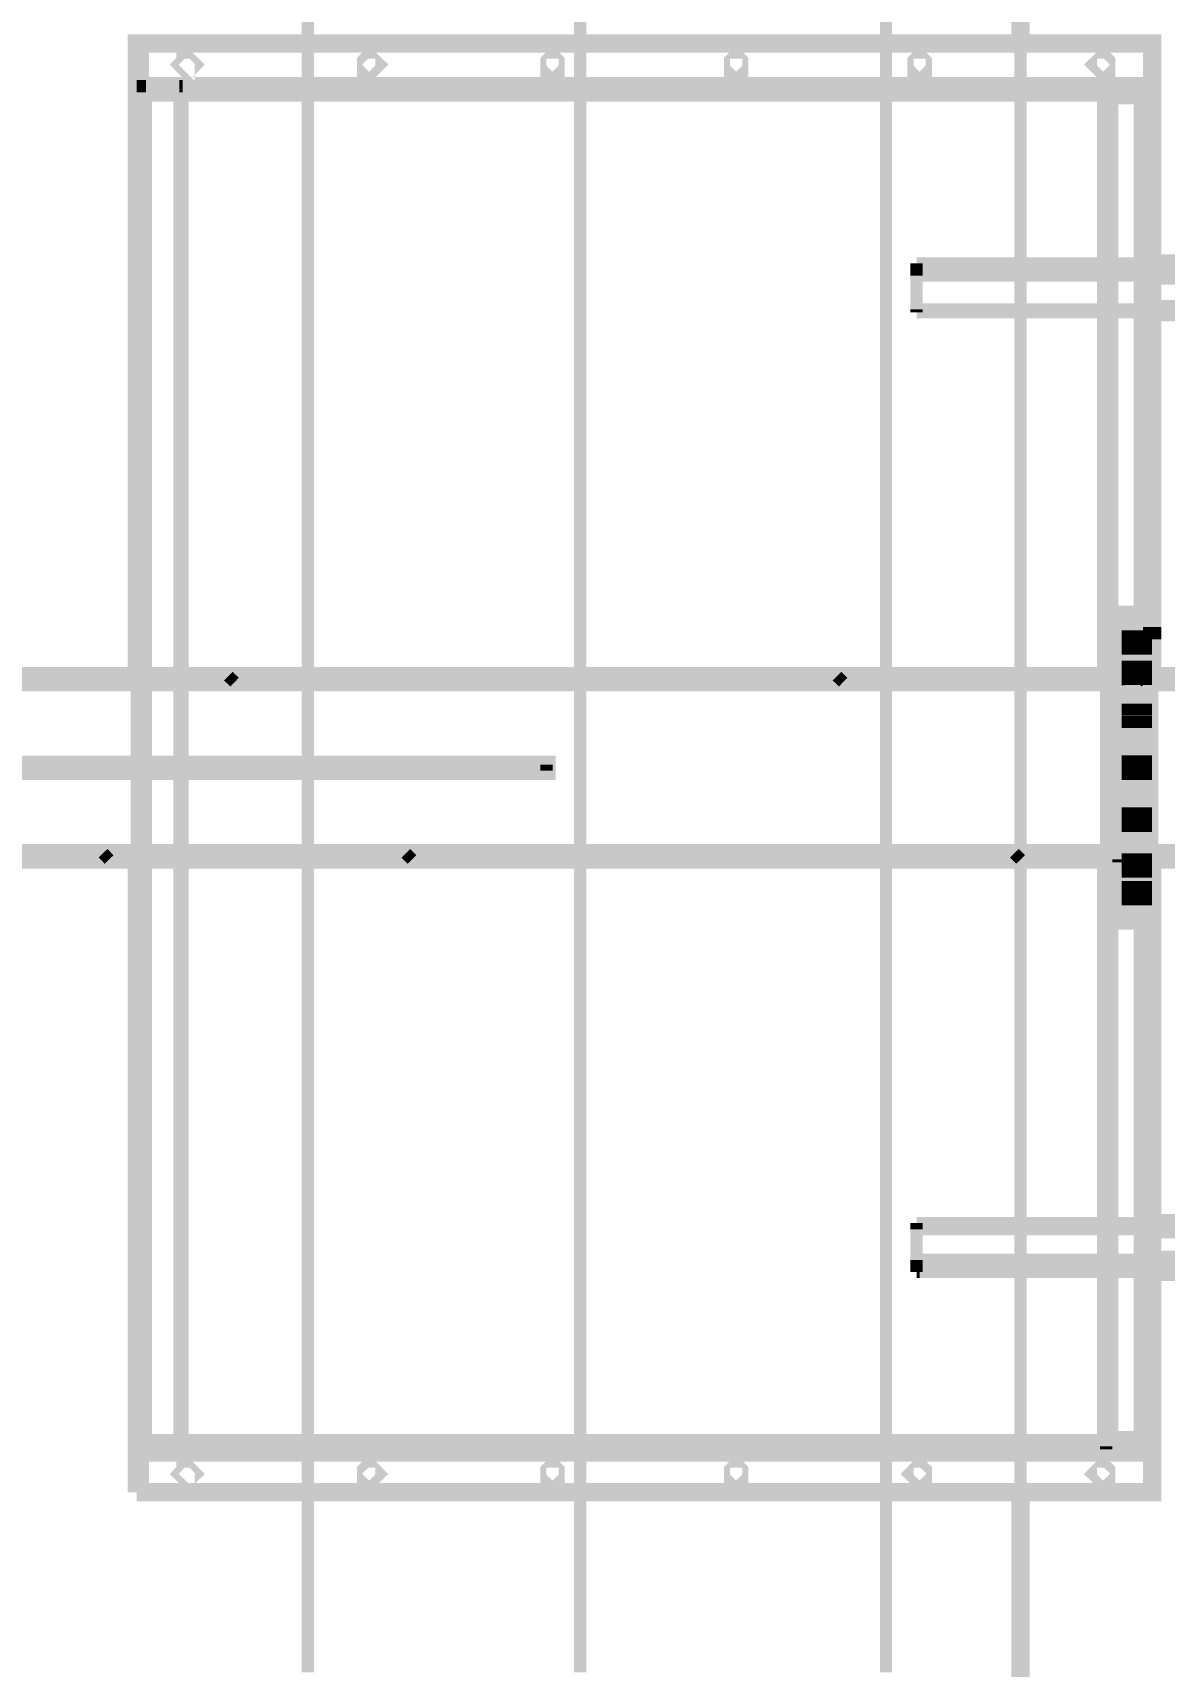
# Model space of a CAD drawing. Extents: x 0.1 to 11.6, y 0.3 to 16.2.
# Drawn here: x 9.01 to 9.627, y 11.603 to 12.494 of the extents above; entities that cross this region are included whole.
import ezdxf

# ---------------------------------------------------------------- set-up
doc = ezdxf.new("R2010")
doc.units = 0
doc.header["$MEASUREMENT"] = 0
doc.dimstyles.get("Standard").update_dxf_attribs({"dimtxt": 0.18, "dimasz": 0.18, "dimexe": 0.18, "dimexo": 0.0625, "dimgap": 0.09, "dimtad": 0, "dimtih": 1, "dimtoh": 1, "dimdec": 4, "dimzin": 0, "dimdsep": 46, "dimtxsty": 'Standard', "dimcen": 0.09, "dimadec": 0, "dimazin": 0, "dimtfac": 1, "dimtdec": 4, "dimtofl": 0, "dimtmove": 0, "dimatfit": 3, "dimfxl": 1, "dimtolj": 1, "dimtzin": 0, "dimarcsym": 0})

# ---------------------------------------------------------------- blocks, each defined once
blk = doc.blocks.new('*D1')
at = {"color": 0, "linetype": 'Continuous', "lineweight": -2, "transparency": 16777216}
for p, q in [((9.53749, 13.8317), (10.82146, 13.8317)), ((10.64146, 13.6517), (10.64146, 12.265)), ((10.64146, 10.5183), (10.64146, 11.905)), ((9.49083, 10.3383), (10.82146, 10.3383))]:
    blk.add_line(p, q, dxfattribs=at)
at = {"color": 0, "linetype": 'Continuous', "transparency": 16777216}
for points in [[(10.61146, 13.6517), (10.67146, 13.6517), (10.64146, 13.8317)], [(10.61146, 10.5183), (10.67146, 10.5183), (10.64146, 10.3383)]]:
    blk.add_solid(points, dxfattribs=at)
at = {"layer": 'Defpoints', "color": 0, "linetype": 'Continuous', "transparency": 16777216}
for p in [(9.47499, 13.8317), (9.42833, 10.3383), (10.64146, 10.3383)]:
    blk.add_point(p, dxfattribs=at)
at = {"color": 0, "linetype": 'Continuous', "transparency": 16777216, "insert": (10.64146, 12.085), "char_height": 0.18, "attachment_point": 5}
blk.add_mtext('\\A1;varB', dxfattribs=at)

msp = doc.modelspace()

# ---------------------------------------------------------------- linework, layer by layer
at = {"color": 0}
for points, const_width in [([(9.54833, 12.4883), (9.54833, 12.5033), (9.54833, 12.5467), (9.54833, 12.5917), (9.54833, 12.635), (9.54833, 12.6783), (9.54833, 12.7217), (9.54833, 12.765), (9.54833, 12.8066), (9.54833, 12.8483), (9.54833, 12.89), (9.54833, 12.93), (9.54833, 12.97), (9.54833, 13.01), (9.54833, 13.0483), (9.54833, 13.0866), (9.54833, 13.1067)], 0.01), ([(9.16, 11.6), (9.16, 11.6483), (9.16, 11.6967), (9.16, 11.7467), (9.16, 11.795), (9.16, 11.845), (9.16, 11.8933), (9.16, 11.9434), (9.16, 11.9933), (9.16, 12.0433), (9.16, 12.0933), (9.16, 12.1433), (9.16, 12.1934), (9.16, 12.2416), (9.16, 12.2917), (9.16, 12.3417), (9.16, 12.39), (9.16, 12.44), (9.16, 12.4883), (9.16, 12.5367)], 0.006667), ([(9.30832, 11.6), (9.30832, 11.6483), (9.30832, 11.6967), (9.30832, 11.7467), (9.30832, 11.795), (9.30832, 11.845), (9.30832, 11.8933), (9.30832, 11.9434), (9.30832, 11.9933), (9.30832, 12.0433), (9.30832, 12.0933), (9.30832, 12.1433), (9.30832, 12.1934), (9.30832, 12.2416), (9.30832, 12.2917), (9.30832, 12.3417), (9.30832, 12.39), (9.30832, 12.44), (9.30832, 12.4883), (9.30832, 12.5367)], 0.006667), ([(9.47499, 11.6), (9.47499, 11.6483), (9.47499, 11.6967), (9.47499, 11.7467), (9.47499, 11.795), (9.47499, 11.845), (9.47499, 11.8933), (9.47499, 11.9434), (9.47499, 11.9933), (9.47499, 12.0433), (9.47499, 12.0933), (9.47499, 12.1433), (9.47499, 12.1934), (9.47499, 12.2416), (9.47499, 12.2917), (9.47499, 12.3417), (9.47499, 12.39), (9.47499, 12.44), (9.47499, 12.4883), (9.47499, 12.5367)], 0.006667), ([(9.595, 12.4616), (9.62001, 12.4616), (9.06668, 12.4616), (9.06668, 12.4883), (9.06836, 12.4883), (9.06836, 12.4867), (9.06836, 12.4667), (9.06836, 12.465), (9.06999, 12.465), (9.07167, 12.465), (9.09, 12.465), (9.09169, 12.465), (9.09169, 12.4633), (9.09169, 12.4616), (9.06668, 12.4616)], 0.01), ([(9.06668, 11.6983), (9.06668, 11.7), (9.06668, 11.7017), (9.06668, 11.7033), (9.06668, 11.705), (9.06668, 11.7067), (9.06668, 11.7083), (9.06668, 11.7116), (9.06668, 11.7133), (9.06668, 11.7167), (9.06668, 11.72), (9.06668, 11.7233), (9.06668, 11.7283), (9.06668, 11.7317), (9.06668, 11.7367), (9.06668, 11.74), (9.06668, 11.745), (9.06668, 11.75), (9.06668, 11.7567), (9.06668, 11.7617), (9.06668, 11.7667), (9.06668, 11.7733), (9.06668, 11.78), (9.06668, 11.785), (9.06668, 11.7917), (9.06668, 11.8), (9.06668, 11.8066), (9.06668, 11.8133), (9.06668, 11.8217), (9.06668, 11.8283), (9.06668, 11.8366), (9.06668, 11.845), (9.06668, 11.8517), (9.06668, 11.86), (9.06668, 11.8683), (9.06668, 11.8783), (9.06668, 11.8867), (9.06668, 11.895), (9.06668, 11.905), (9.06668, 11.9134), (9.06668, 11.9233), (9.06668, 11.9316), (9.06668, 11.9417), (9.06668, 11.9517), (9.06668, 11.9616), (9.06668, 11.9717), (9.06668, 11.98), (9.06668, 11.99), (9.06668, 12), (9.06668, 12.0117), (9.06668, 12.0217), (9.06668, 12.0317), (9.06668, 12.0417), (9.06668, 12.0517), (9.06668, 12.0617), (9.06668, 12.0717), (9.06668, 12.0833), (9.06668, 12.0933), (9.06668, 12.1033), (9.06668, 12.1133), (9.06668, 12.1233), (9.06668, 12.135), (9.06668, 12.145), (9.06668, 12.155), (9.06668, 12.165), (9.06668, 12.175), (9.06668, 12.185), (9.06668, 12.195), (9.06668, 12.205), (9.06668, 12.215), (9.06668, 12.225), (9.06668, 12.235), (9.06668, 12.245), (9.06668, 12.2533), (9.06668, 12.2633), (9.06668, 12.2717), (9.06668, 12.2817), (9.06668, 12.29), (9.06668, 12.3), (9.06668, 12.3083), (9.06668, 12.3167), (9.06668, 12.325), (9.06668, 12.3333), (9.06668, 12.3417), (9.06668, 12.35), (9.06668, 12.3567), (9.06668, 12.365), (9.06668, 12.3717), (9.06668, 12.38), (9.06668, 12.3867), (9.06668, 12.3933), (9.06668, 12.4), (9.06668, 12.4067), (9.06668, 12.4134), (9.06668, 12.4183), (9.06668, 12.425), (9.06668, 12.43), (9.06668, 12.435), (9.06668, 12.44), (9.06668, 12.445), (9.06668, 12.45), (9.06668, 12.4533), (9.06668, 12.4583), (9.06668, 12.4616), (9.06668, 12.465), (9.06668, 12.4683), (9.06668, 12.4717), (9.06668, 12.475), (9.06668, 12.4767), (9.06668, 12.48), (9.06668, 12.4817), (9.06668, 12.4833), (9.06668, 12.485), (9.06668, 12.4867), (9.06668, 12.4883)], 0.006667), ([(9.06668, 12.4867), (9.62001, 12.4867)], 0.006667), ([(9.54833, 11.6983), (9.54833, 11.7283), (9.54833, 11.7733), (9.54833, 11.8184), (9.54833, 11.8633), (9.54833, 11.91), (9.54833, 11.955), (9.54833, 12.0017), (9.54833, 12.0467), (9.54833, 12.0933), (9.54833, 12.1383), (9.54833, 12.185), (9.54833, 12.23), (9.54833, 12.2767), (9.54833, 12.3217), (9.54833, 12.3666), (9.54833, 12.4134), (9.54833, 12.4583), (9.54833, 12.4883)], 0.006667), ([(9.62001, 12.435), (9.62001, 12.4616), (9.06668, 12.4616), (9.06668, 12.46), (9.06668, 12.4583), (9.06668, 12.4567), (9.06668, 12.455), (9.06668, 12.4533), (9.06668, 12.4517), (9.06668, 12.4483), (9.06668, 12.4467), (9.06668, 12.4434), (9.06668, 12.44), (9.06668, 12.4367), (9.06668, 12.4333), (9.06668, 12.43), (9.06668, 12.425), (9.06668, 12.4217), (9.06668, 12.4167), (9.06668, 12.4117), (9.06668, 12.4067), (9.06668, 12.4017), (9.06668, 12.3967), (9.06668, 12.3917), (9.06668, 12.385), (9.06668, 12.38), (9.06668, 12.3733), (9.06668, 12.3666), (9.06668, 12.36), (9.06668, 12.3533), (9.06668, 12.3467), (9.06668, 12.34), (9.06668, 12.3317), (9.06668, 12.325), (9.06668, 12.3167), (9.06668, 12.31), (9.06668, 12.3017), (9.06668, 12.2933), (9.06668, 12.285), (9.06668, 12.2767), (9.06668, 12.2683), (9.06668, 12.26), (9.06668, 12.2517), (9.06668, 12.2433), (9.06668, 12.2333), (9.06668, 12.225), (9.06668, 12.2167), (9.06668, 12.2067), (9.06668, 12.1983), (9.06668, 12.1883), (9.06668, 12.1783), (9.06668, 12.17), (9.06668, 12.16), (9.06668, 12.15), (9.06668, 12.1433)], 0.01), ([(9.06668, 12.4667), (9.62001, 12.4667)], 0.006667), ([(9.06668, 12.465), (9.07167, 12.465)], 0.006667), ([(9.06668, 11.7217), (9.07167, 11.7217), (9.07167, 11.7233), (9.07167, 11.725), (9.07167, 11.7267), (9.07167, 11.7283), (9.07167, 11.73), (9.07167, 11.7317), (9.07167, 11.735), (9.07167, 11.7367), (9.07167, 11.74), (9.07167, 11.7433), (9.07167, 11.7467), (9.07167, 11.75), (9.07167, 11.7533), (9.07167, 11.7584), (9.07167, 11.7617), (9.07167, 11.7667), (9.07167, 11.7717), (9.07167, 11.7767), (9.07167, 11.7817), (9.07167, 11.7867), (9.07167, 11.7933), (9.07167, 11.7983), (9.07167, 11.805), (9.07167, 11.81), (9.07167, 11.8167), (9.07167, 11.8233), (9.07167, 11.83), (9.07167, 11.8366), (9.07167, 11.845), (9.07167, 11.8517), (9.07167, 11.86), (9.07167, 11.8666), (9.07167, 11.875), (9.07167, 11.8834), (9.07167, 11.89), (9.07167, 11.8983), (9.07167, 11.9067), (9.07167, 11.9167), (9.07167, 11.925), (9.07167, 11.9333), (9.07167, 11.9417), (9.07167, 11.9517), (9.07167, 11.96), (9.07167, 11.9683), (9.07167, 11.9783), (9.07167, 11.9883), (9.07167, 11.9967), (9.07167, 12.0067), (9.07167, 12.015), (9.07167, 12.025), (9.07167, 12.035), (9.07167, 12.045), (9.07167, 12.055), (9.07167, 12.0633), (9.07167, 12.0733), (9.07167, 12.0833), (9.07167, 12.0933), (9.07167, 12.1033), (9.07167, 12.1117), (9.07167, 12.1217), (9.07167, 12.1317), (9.07167, 12.1417), (9.07167, 12.1517), (9.07167, 12.16), (9.07167, 12.17), (9.07167, 12.18), (9.07167, 12.1883), (9.07167, 12.1983), (9.07167, 12.2083), (9.07167, 12.2167), (9.07167, 12.2267), (9.07167, 12.235), (9.07167, 12.2433), (9.07167, 12.2533), (9.07167, 12.2617), (9.07167, 12.27), (9.07167, 12.2783), (9.07167, 12.2867), (9.07167, 12.295), (9.07167, 12.3033), (9.07167, 12.3117), (9.07167, 12.3184), (9.07167, 12.3267), (9.07167, 12.3333), (9.07167, 12.3417), (9.07167, 12.3483), (9.07167, 12.355), (9.07167, 12.3617), (9.07167, 12.3683), (9.07167, 12.375), (9.07167, 12.3817), (9.07167, 12.3883), (9.07167, 12.3933), (9.07167, 12.3983), (9.07167, 12.405), (9.07167, 12.41), (9.07167, 12.415), (9.07167, 12.42), (9.07167, 12.4233), (9.07167, 12.4283), (9.07167, 12.4316), (9.07167, 12.4367), (9.07167, 12.44), (9.07167, 12.4434), (9.07167, 12.4467), (9.07167, 12.4483), (9.07167, 12.4517), (9.07167, 12.4533), (9.07167, 12.4567), (9.07167, 12.4583), (9.07167, 12.46), (9.07167, 12.4616), (9.07167, 12.4633), (9.07167, 12.465)], 0.006667), ([(9.06836, 11.7183), (9.06836, 11.72), (9.06836, 11.7217), (9.06836, 11.7233), (9.06836, 11.725), (9.06836, 11.7267), (9.06836, 11.7283), (9.06836, 11.7317), (9.06836, 11.735), (9.06836, 11.7367), (9.06836, 11.74), (9.06836, 11.7433), (9.06836, 11.7467), (9.06836, 11.7517), (9.06836, 11.755), (9.06836, 11.76), (9.06836, 11.7633), (9.06836, 11.7683), (9.06836, 11.7733), (9.06836, 11.78), (9.06836, 11.785), (9.06836, 11.79), (9.06836, 11.7967), (9.06836, 11.8017), (9.06836, 11.8083), (9.06836, 11.815), (9.06836, 11.8217), (9.06836, 11.8283), (9.06836, 11.835), (9.06836, 11.8433), (9.06836, 11.85), (9.06836, 11.8583), (9.06836, 11.865), (9.06836, 11.8733), (9.06836, 11.8817), (9.06836, 11.89), (9.06836, 11.8967), (9.06836, 11.9067), (9.06836, 11.915), (9.06836, 11.9233), (9.06836, 11.9316), (9.06836, 11.94), (9.06836, 11.95), (9.06836, 11.9583), (9.06836, 11.9683), (9.06836, 11.9767), (9.06836, 11.9867), (9.06836, 11.9967), (9.06836, 12.005), (9.06836, 12.015), (9.06836, 12.025), (9.06836, 12.035), (9.06836, 12.0433), (9.06836, 12.0533), (9.06836, 12.0633), (9.06836, 12.0733), (9.06836, 12.0833), (9.06836, 12.0933), (9.06836, 12.1033), (9.06836, 12.1133), (9.06836, 12.1217), (9.06836, 12.1317), (9.06836, 12.1417), (9.06836, 12.1517), (9.06836, 12.1617), (9.06836, 12.17), (9.06836, 12.18), (9.06836, 12.19), (9.06836, 12.2), (9.06836, 12.2083), (9.06836, 12.2183), (9.06836, 12.2267), (9.06836, 12.2367), (9.06836, 12.245), (9.06836, 12.2533), (9.06836, 12.2633), (9.06836, 12.2717), (9.06836, 12.28), (9.06836, 12.2884), (9.06836, 12.2967), (9.06836, 12.305), (9.06836, 12.3133), (9.06836, 12.32), (9.06836, 12.3283), (9.06836, 12.3366), (9.06836, 12.3433), (9.06836, 12.35), (9.06836, 12.3583), (9.06836, 12.365), (9.06836, 12.3717), (9.06836, 12.3783), (9.06836, 12.3834), (9.06836, 12.39), (9.06836, 12.395), (9.06836, 12.4017), (9.06836, 12.4067), (9.06836, 12.4117), (9.06836, 12.4167), (9.06836, 12.4217), (9.06836, 12.4267), (9.06836, 12.43), (9.06836, 12.435), (9.06836, 12.4383), (9.06836, 12.4417), (9.06836, 12.445), (9.06836, 12.4483), (9.06836, 12.4517), (9.06836, 12.455), (9.06836, 12.4567), (9.06836, 12.4583), (9.06836, 12.4616), (9.06836, 12.4633), (9.06836, 12.465), (9.06836, 12.4667)], 0.006667), ([(9.09, 12.465), (9.09169, 12.465)], 0.006667), ([(9.09, 11.7217), (9.09, 11.7233), (9.09, 11.725), (9.09, 11.7267), (9.09, 11.7283), (9.09, 11.73), (9.09, 11.7317), (9.09, 11.735), (9.09, 11.7367), (9.09, 11.74), (9.09, 11.7433), (9.09, 11.7467), (9.09, 11.75), (9.09, 11.7533), (9.09, 11.7584), (9.09, 11.7617), (9.09, 11.7667), (9.09, 11.7717), (9.09, 11.7767), (9.09, 11.7817), (9.09, 11.7867), (9.09, 11.7933), (9.09, 11.7983), (9.09, 11.805), (9.09, 11.81), (9.09, 11.8167), (9.09, 11.8233), (9.09, 11.83), (9.09, 11.8366), (9.09, 11.845), (9.09, 11.8517), (9.09, 11.86), (9.09, 11.8666), (9.09, 11.875), (9.09, 11.8834), (9.09, 11.89), (9.09, 11.8983), (9.09, 11.9067), (9.09, 11.9167), (9.09, 11.925), (9.09, 11.9333), (9.09, 11.9417), (9.09, 11.9517), (9.09, 11.96), (9.09, 11.9683), (9.09, 11.9783), (9.09, 11.9883), (9.09, 11.9967), (9.09, 12.0067), (9.09, 12.015), (9.09, 12.025), (9.09, 12.035), (9.09, 12.045), (9.09, 12.055), (9.09, 12.0633), (9.09, 12.0733), (9.09, 12.0833), (9.09, 12.0933), (9.09, 12.1033), (9.09, 12.1117), (9.09, 12.1217), (9.09, 12.1317), (9.09, 12.1417), (9.09, 12.1517), (9.09, 12.16), (9.09, 12.17), (9.09, 12.18), (9.09, 12.1883), (9.09, 12.1983), (9.09, 12.2083), (9.09, 12.2167), (9.09, 12.2267), (9.09, 12.235), (9.09, 12.2433), (9.09, 12.2533), (9.09, 12.2617), (9.09, 12.27), (9.09, 12.2783), (9.09, 12.2867), (9.09, 12.295), (9.09, 12.3033), (9.09, 12.3117), (9.09, 12.3184), (9.09, 12.3267), (9.09, 12.3333), (9.09, 12.3417), (9.09, 12.3483), (9.09, 12.355), (9.09, 12.3617), (9.09, 12.3683), (9.09, 12.375), (9.09, 12.3817), (9.09, 12.3883), (9.09, 12.3933), (9.09, 12.3983), (9.09, 12.405), (9.09, 12.41), (9.09, 12.415), (9.09, 12.42), (9.09, 12.4233), (9.09, 12.4283), (9.09, 12.4316), (9.09, 12.4367), (9.09, 12.44), (9.09, 12.4434), (9.09, 12.4467), (9.09, 12.4483), (9.09, 12.4517), (9.09, 12.4533), (9.09, 12.4567), (9.09, 12.4583), (9.09, 12.46), (9.09, 12.4616), (9.09, 12.4633), (9.09, 12.465)], 0.006667), ([(9.09169, 12.465), (9.62001, 12.465)], 0.006667), ([(9.62001, 12.4633), (9.09169, 12.4633), (9.09169, 12.465)], 0.006667), ([(9.09169, 11.7233), (9.09169, 11.725), (9.09169, 11.7267), (9.09169, 11.7283), (9.09169, 11.73), (9.09169, 11.7317), (9.09169, 11.7333), (9.09169, 11.7367), (9.09169, 11.7383), (9.09169, 11.7416), (9.09169, 11.745), (9.09169, 11.7483), (9.09169, 11.7517), (9.09169, 11.755), (9.09169, 11.76), (9.09169, 11.7633), (9.09169, 11.7683), (9.09169, 11.7733), (9.09169, 11.7783), (9.09169, 11.7833), (9.09169, 11.7884), (9.09169, 11.7933), (9.09169, 11.8), (9.09169, 11.8066), (9.09169, 11.8117), (9.09169, 11.8184), (9.09169, 11.825), (9.09169, 11.8317), (9.09169, 11.8383), (9.09169, 11.845), (9.09169, 11.8533), (9.09169, 11.86), (9.09169, 11.8683), (9.09169, 11.8767), (9.09169, 11.8834), (9.09169, 11.8917), (9.09169, 11.9), (9.09169, 11.9083), (9.09169, 11.9167), (9.09169, 11.925), (9.09169, 11.9333), (9.09169, 11.9434), (9.09169, 11.9517), (9.09169, 11.96), (9.09169, 11.97), (9.09169, 11.9783), (9.09169, 11.9883), (9.09169, 11.9967), (9.09169, 12.0067), (9.09169, 12.0167), (9.09169, 12.025), (9.09169, 12.035), (9.09169, 12.045), (9.09169, 12.055), (9.09169, 12.0633), (9.09169, 12.0733), (9.09169, 12.0833), (9.09169, 12.0933), (9.09169, 12.1033), (9.09169, 12.1117), (9.09169, 12.1217), (9.09169, 12.1317), (9.09169, 12.1417), (9.09169, 12.15), (9.09169, 12.16), (9.09169, 12.17), (9.09169, 12.18), (9.09169, 12.1883), (9.09169, 12.1983), (9.09169, 12.2067), (9.09169, 12.2167), (9.09169, 12.225), (9.09169, 12.235), (9.09169, 12.2433), (9.09169, 12.2517), (9.09169, 12.26), (9.09169, 12.27), (9.09169, 12.2783), (9.09169, 12.2867), (9.09169, 12.295), (9.09169, 12.3017), (9.09169, 12.31), (9.09169, 12.3184), (9.09169, 12.325), (9.09169, 12.3333), (9.09169, 12.34), (9.09169, 12.3467), (9.09169, 12.355), (9.09169, 12.3617), (9.09169, 12.3683), (9.09169, 12.3733), (9.09169, 12.38), (9.09169, 12.3867), (9.09169, 12.3917), (9.09169, 12.3967), (9.09169, 12.4033), (9.09169, 12.4083), (9.09169, 12.4134), (9.09169, 12.4183), (9.09169, 12.4217), (9.09169, 12.4267), (9.09169, 12.43), (9.09169, 12.435), (9.09169, 12.4383), (9.09169, 12.4417), (9.09169, 12.445), (9.09169, 12.4467), (9.09169, 12.45), (9.09169, 12.4517), (9.09169, 12.455), (9.09169, 12.4567), (9.09169, 12.4583), (9.09169, 12.46), (9.09169, 12.4616)], 0.006667), ([(9.59668, 12.1433), (9.59668, 12.15), (9.59668, 12.16), (9.59668, 12.17), (9.59668, 12.1783), (9.59668, 12.1883), (9.59668, 12.1967), (9.59668, 12.2067), (9.59668, 12.215), (9.59668, 12.225), (9.59668, 12.2333), (9.59668, 12.2416), (9.59668, 12.25), (9.59668, 12.26), (9.59668, 12.2683), (9.59668, 12.2767), (9.59668, 12.285), (9.59668, 12.2933), (9.59668, 12.3), (9.59668, 12.3083), (9.59668, 12.3167), (9.59668, 12.3233), (9.59668, 12.3317), (9.59668, 12.3383), (9.59668, 12.345), (9.59668, 12.3517), (9.59668, 12.3583), (9.59668, 12.365), (9.59668, 12.3717), (9.59668, 12.3783), (9.59668, 12.3834), (9.59668, 12.39), (9.59668, 12.395), (9.59668, 12.4), (9.59668, 12.405), (9.59668, 12.41), (9.59668, 12.415), (9.59668, 12.42), (9.59668, 12.4233), (9.59668, 12.4283), (9.59668, 12.4316), (9.59668, 12.435), (9.59668, 12.4383), (9.59668, 12.4417), (9.59668, 12.445), (9.59668, 12.4467), (9.59668, 12.45), (9.59668, 12.4517), (9.59668, 12.4533), (9.59668, 12.455), (9.59668, 12.4567), (9.59668, 12.4583), (9.59668, 12.46), (9.595, 12.46), (9.595, 12.4616), (9.595, 12.46), (9.595, 12.4583), (9.595, 12.4567), (9.595, 12.455), (9.595, 12.4533), (9.595, 12.45), (9.595, 12.4483), (9.595, 12.445), (9.595, 12.4434), (9.595, 12.44), (9.595, 12.4367), (9.595, 12.4333), (9.595, 12.4283), (9.595, 12.425), (9.595, 12.42), (9.595, 12.4167), (9.595, 12.4117), (9.595, 12.4067), (9.595, 12.4017), (9.595, 12.3967), (9.595, 12.39), (9.595, 12.385), (9.595, 12.3783), (9.595, 12.3733), (9.595, 12.3666), (9.595, 12.36), (9.595, 12.3533), (9.595, 12.3467), (9.595, 12.34), (9.595, 12.3317), (9.595, 12.325), (9.595, 12.3167), (9.595, 12.31), (9.595, 12.3017), (9.595, 12.2933), (9.595, 12.285), (9.595, 12.2767), (9.595, 12.2683), (9.595, 12.26), (9.595, 12.2517), (9.595, 12.2433), (9.595, 12.2333), (9.595, 12.225), (9.595, 12.215), (9.595, 12.2067), (9.595, 12.1983), (9.595, 12.1883), (9.595, 12.1783), (9.595, 12.17), (9.595, 12.16), (9.595, 12.15), (9.595, 12.1433)], 0.01), ([(9.61833, 12.4367), (9.61833, 12.4567), (9.61833, 12.4583), (9.61664, 12.4583), (9.61664, 12.46), (9.61501, 12.46), (9.59668, 12.46)], 0.01), ([(9.61501, 12.46), (9.61501, 12.4583), (9.61501, 12.4567), (9.61501, 12.455), (9.61501, 12.4533), (9.61501, 12.4517), (9.61501, 12.45), (9.61501, 12.4467), (9.61501, 12.445), (9.61501, 12.4417), (9.61501, 12.4383), (9.61501, 12.435), (9.61501, 12.4316), (9.61501, 12.4283), (9.61501, 12.4233), (9.61501, 12.42), (9.61501, 12.415), (9.61501, 12.41), (9.61501, 12.405), (9.61501, 12.4), (9.61501, 12.395), (9.61501, 12.39), (9.61501, 12.3834), (9.61501, 12.3783), (9.61501, 12.3717), (9.61501, 12.365), (9.61501, 12.3583), (9.61501, 12.3517), (9.61501, 12.345), (9.61501, 12.3383), (9.61501, 12.3317), (9.61501, 12.3233), (9.61501, 12.3167), (9.61501, 12.3083), (9.61501, 12.3), (9.61501, 12.2933), (9.61501, 12.285), (9.61501, 12.2767), (9.61501, 12.2683), (9.61501, 12.26), (9.61501, 12.25), (9.61501, 12.2416), (9.61501, 12.2333), (9.61501, 12.225), (9.61501, 12.215), (9.61501, 12.2067), (9.61501, 12.1967), (9.61501, 12.1883), (9.61501, 12.1783), (9.61501, 12.1767)], 0.01), ([(9.62001, 12.1433), (9.62001, 12.1467), (9.62001, 12.155), (9.62001, 12.165), (9.62001, 12.1733), (9.62001, 12.1816), (9.62001, 12.19), (9.62001, 12.1983), (9.62001, 12.2067), (9.62001, 12.215), (9.62001, 12.2233), (9.62001, 12.2317), (9.62001, 12.24), (9.62001, 12.2483), (9.62001, 12.2567), (9.62001, 12.265), (9.62001, 12.2717), (9.62001, 12.28), (9.62001, 12.2867), (9.62001, 12.295), (9.62001, 12.3017), (9.62001, 12.3083), (9.62001, 12.315), (9.62001, 12.3217), (9.62001, 12.3283), (9.62001, 12.335), (9.62001, 12.3417), (9.62001, 12.3467), (9.62001, 12.3533), (9.62001, 12.3583), (9.62001, 12.365), (9.62001, 12.37), (9.62001, 12.375), (9.62001, 12.38), (9.62001, 12.385), (9.62001, 12.39), (9.62001, 12.3933), (9.62001, 12.3983), (9.62001, 12.4017), (9.62001, 12.4067), (9.62001, 12.41), (9.62001, 12.4134), (9.62001, 12.415), (9.62001, 12.4183), (9.62001, 12.4217), (9.62001, 12.4233), (9.62001, 12.4267), (9.62001, 12.4283), (9.62001, 12.43), (9.62001, 12.4316), (9.62001, 12.4333), (9.62001, 12.435), (9.61833, 12.4367), (9.61833, 12.435), (9.61833, 12.4333), (9.61833, 12.4316), (9.61833, 12.43), (9.61833, 12.4267), (9.61833, 12.425), (9.61833, 12.4233), (9.61833, 12.42), (9.61833, 12.4167), (9.61833, 12.4134), (9.61833, 12.41), (9.61833, 12.4067), (9.61833, 12.4033), (9.61833, 12.4), (9.61833, 12.395), (9.61833, 12.3917), (9.61833, 12.3867), (9.61833, 12.3817), (9.61833, 12.3767), (9.61833, 12.3717), (9.61833, 12.3666), (9.61833, 12.36), (9.61833, 12.355), (9.61833, 12.3483), (9.61833, 12.3417), (9.61833, 12.3366), (9.61833, 12.33), (9.61833, 12.3233), (9.61833, 12.3167), (9.61833, 12.31), (9.61833, 12.3017), (9.61833, 12.295), (9.61833, 12.2884), (9.61833, 12.28), (9.61833, 12.2733), (9.61833, 12.265), (9.61833, 12.2567), (9.61833, 12.2483), (9.61833, 12.2416), (9.61833, 12.2333), (9.61833, 12.225), (9.61833, 12.2167), (9.61833, 12.2083), (9.61833, 12.2), (9.61833, 12.19), (9.61833, 12.1816), (9.61833, 12.1767)], 0.01), ([(9.62001, 12.435), (9.62001, 12.4333), (9.62001, 12.4316), (9.62001, 12.43), (9.62001, 12.4283), (9.62001, 12.4267), (9.62001, 12.4233), (9.62001, 12.4217), (9.62001, 12.4183), (9.62001, 12.415), (9.62001, 12.4134), (9.62001, 12.41), (9.62001, 12.4067), (9.62001, 12.4017), (9.62001, 12.3983), (9.62001, 12.3933), (9.62001, 12.39), (9.62001, 12.385), (9.62001, 12.38), (9.62001, 12.375), (9.62001, 12.37), (9.62001, 12.365), (9.62001, 12.3583), (9.62001, 12.3533), (9.62001, 12.3467), (9.62001, 12.3417), (9.62001, 12.335), (9.62001, 12.3283), (9.62001, 12.3217), (9.62001, 12.315), (9.62001, 12.3083), (9.62001, 12.3017), (9.62001, 12.295), (9.62001, 12.2867), (9.62001, 12.28), (9.62001, 12.2717), (9.62001, 12.265), (9.62001, 12.2567), (9.62001, 12.2483), (9.62001, 12.24), (9.62001, 12.2317), (9.62001, 12.2233), (9.62001, 12.215), (9.62001, 12.2067), (9.62001, 12.1983), (9.62001, 12.19), (9.62001, 12.1816), (9.62001, 12.1733), (9.62001, 12.165), (9.62001, 12.155), (9.62001, 12.1467), (9.62001, 12.1433)], 0.01), ([(9.62001, 12.3666), (9.80501, 12.3666), (9.80501, 12.3683), (9.62001, 12.3683)], 0.01), ([(9.62001, 12.3683), (9.49164, 12.3683)], 0.006667), ([(9.49164, 12.3683), (9.49164, 12.3666)], 0.006667), ([(9.49164, 12.3666), (9.49164, 12.365)], 0.006667), ([(9.62001, 12.3666), (9.49164, 12.3666)], 0.006667), ([(9.62001, 12.365), (9.49164, 12.365)], 0.006667), ([(9.49164, 12.365), (9.49164, 12.3633), (9.49164, 12.3617)], 0.006667), ([(9.49164, 12.3617), (9.49164, 12.3433)], 0.006667), ([(9.62001, 12.3617), (9.49164, 12.3617)], 0.006667), ([(9.80501, 12.3666), (9.80501, 12.365), (9.62001, 12.365)], 0.01), ([(9.80501, 12.3617), (9.62001, 12.3617)], 0.01), ([(9.49164, 12.3433), (9.49164, 12.3417)], 0.006667), ([(9.62001, 12.3433), (9.49164, 12.3433)], 0.006667), ([(9.80501, 12.3433), (9.62001, 12.3433)], 0.01), ([(9.80333, 12.3417), (9.62001, 12.3417)], 0.01), ([(9.62001, 12.3417), (9.49164, 12.3417)], 0.006667), ([(9.98167, 12.1433), (9.98167, 12.14), (9.61165, 12.14), (9.61165, 12.1433), (9.61165, 12.16), (9.61003, 12.16), (9.61003, 12.1634), (9.61003, 12.165), (9.61003, 12.1667), (9.61003, 12.1683), (9.61003, 12.17), (9.62001, 12.17), (9.62001, 12.1767), (9.61003, 12.1767), (9.61003, 12.17), (9.61003, 12.1767), (9.60335, 12.1767), (9.60335, 12.17)], 0.01), ([(9.61501, 12.1767), (9.61501, 12.17), (9.61501, 12.16), (9.61501, 12.15), (9.61501, 12.14), (9.61501, 12.1317), (9.61501, 12.1217), (9.61501, 12.1117), (9.61501, 12.1033), (9.61501, 12.0933), (9.61501, 12.0833), (9.61501, 12.0733), (9.61501, 12.065), (9.61501, 12.055), (9.61501, 12.045), (9.61501, 12.035), (9.61501, 12.0267), (9.61501, 12.0167), (9.61501, 12.01)], 0.006667), ([(9.61833, 12.1767), (9.61833, 12.1733), (9.61833, 12.165), (9.61833, 12.155), (9.61833, 12.1467), (9.61833, 12.1383), (9.61833, 12.1283), (9.61833, 12.12), (9.61833, 12.1117), (9.61833, 12.1017), (9.61833, 12.0933), (9.61833, 12.0833), (9.61833, 12.075), (9.61833, 12.0667), (9.61833, 12.0566), (9.61833, 12.0483), (9.61833, 12.04), (9.61833, 12.03), (9.61833, 12.0217), (9.61833, 12.0133), (9.61833, 12.01)], 0.006667), ([(9.60335, 12.1634), (9.60335, 12.1433), (9.61165, 12.1433), (9.61165, 12.16), (9.61003, 12.16), (9.61003, 12.1634), (9.62001, 12.1634), (9.62001, 12.1433)], 0.01), ([(9.61003, 12.165), (9.60335, 12.165)], 0.006667), ([(9.62001, 12.165), (9.61003, 12.165)], 0.006667), ([(9.62001, 12.1634), (9.62001, 12.165), (9.62001, 12.1667), (9.62001, 12.1683), (9.62001, 12.17)], 0.01), ([(9.60335, 12.1583), (9.61003, 12.1583)], 0.006667), ([(9.61003, 12.16), (9.61003, 12.1583), (9.61003, 12.1567), (9.61003, 12.155), (9.61003, 12.1533), (9.61003, 12.1517), (9.61003, 12.15), (9.61003, 12.1483), (9.61003, 12.1467), (9.61003, 12.145), (9.61003, 12.1433), (9.61003, 12.1417), (9.61003, 12.14), (9.61003, 12.1367), (9.61003, 12.135), (9.61003, 12.1334), (9.61003, 12.13), (9.61003, 12.1283), (9.61003, 12.125), (9.61003, 12.1233), (9.61003, 12.12), (9.61003, 12.1166), (9.61003, 12.115), (9.61003, 12.1117), (9.61003, 12.1083), (9.61003, 12.1067), (9.61003, 12.1033), (9.61003, 12.1), (9.61003, 12.0967), (9.61003, 12.095), (9.61003, 12.0917), (9.61003, 12.0883), (9.61003, 12.085), (9.61003, 12.0833), (9.61003, 12.08), (9.61003, 12.0767), (9.61003, 12.0733), (9.61003, 12.0717), (9.61003, 12.0684), (9.61003, 12.0667), (9.61003, 12.0633), (9.61003, 12.06), (9.61003, 12.0583), (9.61003, 12.055), (9.61003, 12.0533), (9.61003, 12.0517), (9.61003, 12.0483), (9.61003, 12.0467), (9.61003, 12.045), (9.61003, 12.0417), (9.61003, 12.04), (9.61003, 12.0384), (9.61003, 12.0367), (9.61003, 12.035), (9.61003, 12.0333), (9.61003, 12.0317), (9.61003, 12.03), (9.61003, 12.0283), (9.61003, 12.0267)], 0.006667), ([(9.61003, 12.1583), (9.62001, 12.1583)], 0.006667), ([(9.61333, 12.1433), (9.61165, 12.145), (9.60335, 12.155)], 0.006667), ([(9.61003, 12.1483), (9.60335, 12.1483)], 0.006667), ([(9.62001, 12.1483), (9.61003, 12.1483)], 0.006667), ([(8.09668, 12.0433), (9.61165, 12.0433), (9.61165, 12.0417), (9.61165, 12.0433), (9.61165, 12.0467), (9.61165, 12.0483), (9.61165, 12.05), (9.61165, 12.0517), (9.61165, 12.0533), (9.61165, 12.055), (9.61165, 12.0566), (9.61165, 12.0583), (9.61165, 12.06), (9.61165, 12.0617), (9.61165, 12.0633), (9.61165, 12.0667), (9.61165, 12.0684), (9.61165, 12.07), (9.61165, 12.0717), (9.61165, 12.075), (9.61165, 12.0767), (9.61165, 12.08), (9.61165, 12.0817), (9.61165, 12.085), (9.61165, 12.0866), (9.61165, 12.09), (9.61165, 12.0917), (9.61165, 12.095), (9.61165, 12.0967), (9.61165, 12.1), (9.61165, 12.1017), (9.61165, 12.1033), (9.61165, 12.1067), (9.61165, 12.1083), (9.61165, 12.1117), (9.61165, 12.1133), (9.61165, 12.115), (9.61165, 12.1183), (9.61165, 12.12), (9.61165, 12.1217), (9.61165, 12.1233), (9.61165, 12.125), (9.61165, 12.1283), (9.61165, 12.13), (9.61165, 12.1317), (9.61165, 12.1334), (9.61165, 12.135), (9.61165, 12.1367), (9.61165, 12.1383), (9.61165, 12.14), (9.61165, 12.1433), (8.09668, 12.1433)], 0.01), ([(8.09668, 12.14), (9.61165, 12.14), (9.61165, 12.1383), (9.61165, 12.1367), (9.61165, 12.135), (9.61165, 12.1334), (9.61165, 12.1317), (9.61165, 12.13), (9.61165, 12.1283), (9.61165, 12.125), (9.61165, 12.1233), (9.61165, 12.1217), (9.61165, 12.12), (9.61165, 12.1183), (9.61165, 12.115), (9.61165, 12.1133), (9.61165, 12.1117), (9.61165, 12.1083), (9.61165, 12.1067), (9.61165, 12.1033), (9.61165, 12.1017), (9.61165, 12.1), (9.61165, 12.0967), (9.61165, 12.095), (9.61165, 12.0917), (9.61165, 12.09), (9.61165, 12.0866), (9.61165, 12.085), (9.61165, 12.0817), (9.61165, 12.08), (9.61165, 12.0767), (9.61165, 12.075), (9.61165, 12.0717), (9.61165, 12.07), (9.61165, 12.0684), (9.61165, 12.0667), (9.61165, 12.0633), (9.61165, 12.0617), (9.61165, 12.06), (9.61165, 12.0583), (9.61165, 12.0566), (9.61165, 12.055), (9.61165, 12.0533), (9.61165, 12.0517), (9.61165, 12.05), (9.61165, 12.0483), (9.61165, 12.0467), (9.98167, 12.0467)], 0.01), ([(9.06668, 12.1433), (9.06668, 12.1417), (9.06668, 12.1317), (9.06668, 12.1217), (9.06668, 12.1117), (9.06668, 12.1033), (9.06668, 12.0933), (9.06668, 12.0833), (9.06668, 12.0733), (9.06668, 12.0633), (9.06668, 12.055), (9.06668, 12.045), (9.06668, 12.0433)], 0.006667), ([(9.12001, 12.14), (9.11664, 12.1433)], 0.006667), ([(9.45167, 12.14), (9.44835, 12.1433)], 0.006667), ([(9.595, 12.1433), (9.595, 12.1417), (9.595, 12.1317), (9.595, 12.1217), (9.595, 12.1117), (9.595, 12.1033), (9.595, 12.0933), (9.595, 12.0833), (9.595, 12.0733), (9.595, 12.0633), (9.595, 12.055), (9.595, 12.045), (9.595, 12.0433)], 0.006667), ([(9.59668, 12.1433), (9.59668, 12.1417), (9.59668, 12.1317), (9.59668, 12.1217), (9.59668, 12.1117), (9.59668, 12.1033), (9.59668, 12.0933), (9.59668, 12.0833), (9.59668, 12.0733), (9.59668, 12.065), (9.59668, 12.055), (9.59668, 12.045), (9.59668, 12.0433)], 0.006667), ([(9.60335, 12.1433), (9.60499, 12.1433)], 0.01), ([(9.60335, 12.1433), (9.60335, 12.1417), (9.60335, 12.14), (9.60335, 12.1383), (9.60335, 12.1367), (9.60335, 12.135), (9.60335, 12.1334), (9.60335, 12.1317), (9.60335, 12.13), (9.60335, 12.1283), (9.60335, 12.1267), (9.60335, 12.1233), (9.60335, 12.1217), (9.60335, 12.12), (9.60335, 12.1183), (9.60335, 12.115), (9.60335, 12.1133), (9.60335, 12.11), (9.60335, 12.1083), (9.60335, 12.105), (9.60335, 12.1033), (9.60335, 12.1), (9.60335, 12.0983), (9.60335, 12.095), (9.60335, 12.0933), (9.60335, 12.09), (9.60335, 12.0883), (9.60335, 12.085), (9.60335, 12.0833), (9.60335, 12.08), (9.60335, 12.0783), (9.60335, 12.075), (9.60335, 12.0733), (9.60335, 12.07), (9.60335, 12.0684), (9.60335, 12.0667), (9.60335, 12.0633), (9.60335, 12.0617), (9.60335, 12.06), (9.60335, 12.0583), (9.60335, 12.0566), (9.60335, 12.055), (9.60335, 12.0533), (9.60335, 12.0517), (9.60335, 12.05), (9.60335, 12.0483), (9.60335, 12.0467), (9.60335, 12.045), (9.60335, 12.0433)], 0.006667), ([(9.60335, 12.1417), (9.61003, 12.1417)], 0.006667), ([(9.62001, 12.1433), (9.61165, 12.1433), (9.98167, 12.1433)], 0.01), ([(9.61003, 12.1417), (9.62001, 12.1417)], 0.006667), ([(9.61664, 12.14), (9.61333, 12.1433)], 0.006667), ([(9.62001, 12.1433), (9.62001, 12.1383), (9.62001, 12.1283), (9.62001, 12.12), (9.62001, 12.1117), (9.62001, 12.1017), (9.62001, 12.0933), (9.62001, 12.0833), (9.62001, 12.075), (9.62001, 12.0667), (9.62001, 12.0566), (9.62001, 12.0483), (9.62001, 12.0433)], 0.006667), ([(9.62001, 12.0433), (9.62001, 12.045), (9.62001, 12.0467), (9.62001, 12.0483), (9.62001, 12.05), (9.62001, 12.0517), (9.62001, 12.0533), (9.62001, 12.055), (9.62001, 12.0566), (9.62001, 12.0583), (9.62001, 12.06), (9.62001, 12.0617), (9.62001, 12.0633), (9.62001, 12.0667), (9.62001, 12.0684), (9.62001, 12.07), (9.62001, 12.0733), (9.62001, 12.075), (9.62001, 12.0783), (9.62001, 12.08), (9.62001, 12.0833), (9.62001, 12.085), (9.62001, 12.0883), (9.62001, 12.09), (9.62001, 12.0933), (9.62001, 12.095), (9.62001, 12.0983), (9.62001, 12.1), (9.62001, 12.1033), (9.62001, 12.105), (9.62001, 12.1083), (9.62001, 12.11), (9.62001, 12.1133), (9.62001, 12.115), (9.62001, 12.1183), (9.62001, 12.12), (9.62001, 12.1217), (9.62001, 12.1233), (9.62001, 12.1267), (9.62001, 12.1283), (9.62001, 12.13), (9.62001, 12.1317), (9.62001, 12.1334), (9.62001, 12.135), (9.62001, 12.1367), (9.62001, 12.1383), (9.62001, 12.14), (9.62001, 12.1417), (9.62001, 12.1433)], 0.006667), ([(9.62001, 12.1433), (9.62001, 12.1383), (9.62001, 12.1283), (9.62001, 12.12), (9.62001, 12.1117), (9.62001, 12.1017), (9.62001, 12.0933), (9.62001, 12.0833), (9.62001, 12.075), (9.62001, 12.0667), (9.62001, 12.0566), (9.62001, 12.0483), (9.62001, 12.0433)], 0.006667), ([(9.61003, 12.125), (9.60335, 12.125)], 0.006667), ([(9.62001, 12.125), (9.61003, 12.125)], 0.006667), ([(9.60335, 12.1183), (9.61003, 12.1183)], 0.006667), ([(9.61003, 12.1183), (9.62001, 12.1183)], 0.006667), ([(8.79833, 12.0917), (9.28999, 12.0917), (9.28999, 12.0933), (9.28999, 12.095), (8.79833, 12.095)], 0.01), ([(9.28999, 12.095), (9.28999, 12.0933), (9.28999, 12.0917)], 0.006667), ([(9.61003, 12.0967), (9.60335, 12.0967)], 0.006667), ([(9.62001, 12.0967), (9.61003, 12.0967)], 0.006667), ([(9.60335, 12.09), (9.61003, 12.09)], 0.006667), ([(9.61003, 12.09), (9.62001, 12.09)], 0.006667), ([(9.61003, 12.0684), (9.60335, 12.0684)], 0.006667), ([(9.62001, 12.0684), (9.61003, 12.0684)], 0.006667), ([(9.60335, 12.0617), (9.61003, 12.0617)], 0.006667), ([(9.61003, 12.0617), (9.62001, 12.0617)], 0.006667), ([(9.98167, 12.0433), (9.61165, 12.0433), (9.61165, 12.0467), (8.09668, 12.0467)], 0.01), ([(9.05165, 12.0433), (9.04833, 12.0467)], 0.006667), ([(9.06668, 12.0433), (9.06668, 12.035), (9.06668, 12.0267), (9.06668, 12.0167), (9.06668, 12.0067), (9.06668, 11.9983), (9.06668, 11.9883), (9.06668, 11.98), (9.06668, 11.97), (9.06668, 11.9616), (9.06668, 11.9517), (9.06668, 11.9434), (9.06668, 11.935), (9.06668, 11.925), (9.06668, 11.9167), (9.06668, 11.9083), (9.06668, 11.9), (9.06668, 11.8917), (9.06668, 11.885), (9.06668, 11.8767), (9.06668, 11.8683), (9.06668, 11.8617), (9.06668, 11.8533), (9.06668, 11.8467), (9.06668, 11.84), (9.06668, 11.8333), (9.06668, 11.8267), (9.06668, 11.82), (9.06668, 11.8133), (9.06668, 11.8066), (9.06668, 11.8), (9.06668, 11.795), (9.06668, 11.79), (9.06668, 11.7833), (9.06668, 11.7783), (9.06668, 11.7733), (9.06668, 11.77), (9.06668, 11.765), (9.06668, 11.76), (9.06668, 11.7567), (9.06668, 11.7533), (9.06668, 11.75), (9.06668, 11.7467), (9.06668, 11.7433), (9.06668, 11.74), (9.06668, 11.7367), (9.06668, 11.735), (9.06668, 11.7333), (9.06668, 11.7317), (9.06668, 11.73), (9.06668, 11.7283), (9.06668, 11.7267), (9.06668, 11.725)], 0.01), ([(9.21669, 12.0433), (9.21332, 12.0467)], 0.006667), ([(9.54833, 12.0433), (9.54497, 12.0467)], 0.006667), ([(9.595, 11.725), (9.62001, 11.725), (9.62001, 11.75), (9.61833, 11.75), (9.61833, 11.7483), (9.61833, 11.73), (9.61833, 11.7283), (9.61833, 11.7267), (9.61664, 11.7267), (9.61501, 11.7267), (9.59668, 11.7267), (9.595, 11.7267), (9.595, 11.725), (9.595, 11.7267), (9.595, 11.7283), (9.595, 11.73), (9.595, 11.7317), (9.595, 11.7333), (9.595, 11.735), (9.595, 11.7383), (9.595, 11.74), (9.595, 11.7433), (9.595, 11.7467), (9.595, 11.75), (9.595, 11.7533), (9.595, 11.7567), (9.595, 11.7617), (9.595, 11.765), (9.595, 11.77), (9.595, 11.775), (9.595, 11.78), (9.595, 11.785), (9.595, 11.79), (9.595, 11.795), (9.595, 11.8017), (9.595, 11.8066), (9.595, 11.8133), (9.595, 11.82), (9.595, 11.8267), (9.595, 11.8333), (9.595, 11.84), (9.595, 11.8467), (9.595, 11.8533), (9.595, 11.8617), (9.595, 11.8683), (9.595, 11.8767), (9.595, 11.885), (9.595, 11.8933), (9.595, 11.9), (9.595, 11.9083), (9.595, 11.9167), (9.595, 11.9267), (9.595, 11.935), (9.595, 11.9434), (9.595, 11.9517), (9.595, 11.9616), (9.595, 11.97), (9.595, 11.98), (9.595, 11.9883), (9.595, 11.9983), (9.595, 12.0067), (9.595, 12.0167), (9.595, 12.0267), (9.595, 12.035), (9.595, 12.0433)], 0.01), ([(9.59668, 12.0433), (9.59668, 12.035), (9.59668, 12.0267), (9.59668, 12.0167), (9.59668, 12.0067), (9.59668, 11.9983), (9.59668, 11.9883), (9.59668, 11.98), (9.59668, 11.97), (9.59668, 11.9616), (9.59668, 11.9533), (9.59668, 11.9434), (9.59668, 11.935), (9.59668, 11.9267), (9.59668, 11.9183), (9.59668, 11.91), (9.59668, 11.9017), (9.59668, 11.8933), (9.59668, 11.885), (9.59668, 11.8783), (9.59668, 11.87), (9.59668, 11.8617), (9.59668, 11.855), (9.59668, 11.8483), (9.59668, 11.84), (9.59668, 11.8333), (9.59668, 11.8267), (9.59668, 11.82), (9.59668, 11.815), (9.59668, 11.8083), (9.59668, 11.8017), (9.59668, 11.7967), (9.59668, 11.7917), (9.59668, 11.785), (9.59668, 11.78), (9.59668, 11.775), (9.59668, 11.7717), (9.59668, 11.7667), (9.59668, 11.7617), (9.59668, 11.7584), (9.59668, 11.755), (9.59668, 11.7517), (9.59668, 11.7483), (9.59668, 11.745), (9.59668, 11.7416), (9.59668, 11.7383), (9.59668, 11.7367), (9.59668, 11.735), (9.59668, 11.7333), (9.59668, 11.7317), (9.59668, 11.73), (9.59668, 11.7283), (9.59668, 11.7267)], 0.01), ([(9.60335, 12.0433), (9.60335, 12.0417)], 0.01), ([(9.60335, 12.015), (9.60335, 12.0167), (9.60335, 12.0183), (9.60335, 12.02), (9.60335, 12.0217), (9.61003, 12.0217), (9.61003, 12.02), (9.61003, 12.0183), (9.61003, 12.0167), (9.61003, 12.015), (9.61003, 12.01), (9.62001, 12.01), (9.62001, 12.015), (9.61003, 12.015), (9.61003, 12.0167), (9.61003, 12.0183), (9.61003, 12.02), (9.61003, 12.0217), (9.61003, 12.0267), (9.61165, 12.0267), (9.61165, 12.0417), (9.60335, 12.0417), (9.60335, 12.0217)], 0.01), ([(9.61003, 12.0433), (9.60335, 12.0433)], 0.006667), ([(9.62001, 12.0433), (9.62001, 12.0417), (9.61165, 12.0417), (9.61165, 12.025), (9.61003, 12.025), (9.61003, 12.0217), (9.62001, 12.0217), (9.62001, 12.02), (9.62001, 12.0183), (9.62001, 12.0167), (9.62001, 12.015)], 0.01), ([(9.62001, 12.0433), (9.61003, 12.0433)], 0.006667), ([(9.62001, 12.0433), (9.62001, 12.04), (9.62001, 12.03), (9.62001, 12.0217), (9.62001, 12.0133), (9.62001, 12.005), (9.62001, 11.995), (9.62001, 11.9867), (9.62001, 11.9783), (9.62001, 11.97), (9.62001, 11.9616), (9.62001, 11.9533), (9.62001, 11.945), (9.62001, 11.9383), (9.62001, 11.93), (9.62001, 11.9217), (9.62001, 11.9134), (9.62001, 11.9067), (9.62001, 11.8983), (9.62001, 11.8917), (9.62001, 11.885), (9.62001, 11.8783), (9.62001, 11.87), (9.62001, 11.8633), (9.62001, 11.8567), (9.62001, 11.8517), (9.62001, 11.845), (9.62001, 11.8383), (9.62001, 11.8333), (9.62001, 11.8267), (9.62001, 11.8217), (9.62001, 11.8167), (9.62001, 11.81), (9.62001, 11.805), (9.62001, 11.8017), (9.62001, 11.7967), (9.62001, 11.7917), (9.62001, 11.7884), (9.62001, 11.7833), (9.62001, 11.78), (9.62001, 11.7767), (9.62001, 11.7733), (9.62001, 11.77), (9.62001, 11.7667), (9.62001, 11.765), (9.62001, 11.7617), (9.62001, 11.76), (9.62001, 11.7584), (9.62001, 11.7567), (9.62001, 11.755), (9.62001, 11.7533), (9.62001, 11.7517), (9.62001, 11.75)], 0.01), ([(9.62001, 12.0433), (9.62001, 12.04), (9.62001, 12.03), (9.62001, 12.0217), (9.62001, 12.0133), (9.62001, 12.005), (9.62001, 11.995), (9.62001, 11.9867), (9.62001, 11.9783), (9.62001, 11.97), (9.62001, 11.9616), (9.62001, 11.9533), (9.62001, 11.945), (9.62001, 11.9383), (9.62001, 11.93), (9.62001, 11.9217), (9.62001, 11.9134), (9.62001, 11.9067), (9.62001, 11.8983), (9.62001, 11.8917), (9.62001, 11.885), (9.62001, 11.8783), (9.62001, 11.87), (9.62001, 11.8633), (9.62001, 11.8567), (9.62001, 11.8517), (9.62001, 11.845), (9.62001, 11.8383), (9.62001, 11.8333), (9.62001, 11.8267), (9.62001, 11.8217), (9.62001, 11.8167), (9.62001, 11.81), (9.62001, 11.805), (9.62001, 11.8017), (9.62001, 11.7967), (9.62001, 11.7917), (9.62001, 11.7884), (9.62001, 11.7833), (9.62001, 11.78), (9.62001, 11.7767), (9.62001, 11.7733), (9.62001, 11.77), (9.62001, 11.7667), (9.62001, 11.765), (9.62001, 11.7617), (9.62001, 11.76), (9.62001, 11.7584), (9.62001, 11.7567), (9.62001, 11.755), (9.62001, 11.7533), (9.62001, 11.7517), (9.62001, 11.75)], 0.01), ([(9.62001, 12.0217), (9.62001, 12.0417)], 0.01), ([(9.60335, 12.0367), (9.61003, 12.0367)], 0.006667), ([(9.61003, 12.0367), (9.62001, 12.0367)], 0.006667), ([(9.61003, 12.0283), (9.60335, 12.0283)], 0.006667), ([(9.62001, 12.0283), (9.61003, 12.0283)], 0.006667), ([(9.60335, 12.0217), (9.61003, 12.0217)], 0.006667), ([(9.61003, 12.0217), (9.62001, 12.0217)], 0.006667), ([(9.61501, 12.01), (9.61501, 12.0067), (9.61501, 11.9983), (9.61501, 11.9883), (9.61501, 11.98), (9.61501, 11.97), (9.61501, 11.9616), (9.61501, 11.9533), (9.61501, 11.9434), (9.61501, 11.935), (9.61501, 11.9267), (9.61501, 11.9183), (9.61501, 11.91), (9.61501, 11.9017), (9.61501, 11.8933), (9.61501, 11.885), (9.61501, 11.8783), (9.61501, 11.87), (9.61501, 11.8617), (9.61501, 11.855), (9.61501, 11.8483), (9.61501, 11.84), (9.61501, 11.8333), (9.61501, 11.8267), (9.61501, 11.82), (9.61501, 11.815), (9.61501, 11.8083), (9.61501, 11.8017), (9.61501, 11.7967), (9.61501, 11.7917), (9.61501, 11.785), (9.61501, 11.78), (9.61501, 11.775), (9.61501, 11.7717), (9.61501, 11.7667), (9.61501, 11.7617), (9.61501, 11.7584), (9.61501, 11.755), (9.61501, 11.7517), (9.61501, 11.7483), (9.61501, 11.745), (9.61501, 11.7416), (9.61501, 11.7383), (9.61501, 11.7367), (9.61501, 11.735), (9.61501, 11.7333), (9.61501, 11.7317), (9.61501, 11.73), (9.61501, 11.7283), (9.61501, 11.7267)], 0.01), ([(9.61833, 12.01), (9.61833, 12.0033), (9.61833, 11.995), (9.61833, 11.9867), (9.61833, 11.9783), (9.61833, 11.97), (9.61833, 11.9616), (9.61833, 11.9533), (9.61833, 11.945), (9.61833, 11.9367), (9.61833, 11.9283), (9.61833, 11.9217), (9.61833, 11.9134), (9.61833, 11.905), (9.61833, 11.8983), (9.61833, 11.8917), (9.61833, 11.8834), (9.61833, 11.8767), (9.61833, 11.87), (9.61833, 11.8633), (9.61833, 11.8567), (9.61833, 11.85), (9.61833, 11.8433), (9.61833, 11.8366), (9.61833, 11.8317), (9.61833, 11.825), (9.61833, 11.82), (9.61833, 11.815), (9.61833, 11.81), (9.61833, 11.805), (9.61833, 11.8), (9.61833, 11.795), (9.61833, 11.79), (9.61833, 11.7867), (9.61833, 11.7833), (9.61833, 11.7783), (9.61833, 11.775), (9.61833, 11.7717), (9.61833, 11.7683), (9.61833, 11.7667), (9.61833, 11.7633), (9.61833, 11.76), (9.61833, 11.7584), (9.61833, 11.7567), (9.61833, 11.755), (9.61833, 11.7533), (9.61833, 11.7517), (9.61833, 11.75), (9.61833, 11.7483)], 0.01), ([(9.06668, 11.735), (9.06668, 11.8533)], 0.006667), ([(9.62001, 11.735), (9.62001, 11.8533)], 0.006667), ([(9.62001, 11.845), (9.49164, 11.845)], 0.006667), ([(9.49164, 11.845), (9.49164, 11.8433), (9.49164, 11.8417)], 0.006667), ([(9.80333, 11.845), (9.62001, 11.845)], 0.01), ([(9.49164, 11.8417), (9.49164, 11.825)], 0.006667), ([(9.62001, 11.8417), (9.49164, 11.8417)], 0.006667), ([(9.80501, 11.8417), (9.62001, 11.8417)], 0.01), ([(9.80501, 11.825), (9.62001, 11.825)], 0.01), ([(9.49164, 11.825), (9.49164, 11.8233), (9.49164, 11.8217)], 0.006667), ([(9.62001, 11.825), (9.49164, 11.825)], 0.006667), ([(9.62001, 11.8217), (9.49164, 11.8217)], 0.006667), ([(9.49164, 11.8217), (9.49164, 11.82), (9.49164, 11.8184)], 0.006667), ([(9.62001, 11.8184), (9.49164, 11.8184)], 0.006667), ([(9.49164, 11.8184), (9.49333, 11.8184)], 0.006667), ([(9.62001, 11.8184), (9.49164, 11.8184)], 0.006667), ([(9.62001, 11.8184), (9.80501, 11.8184), (9.80501, 11.82), (9.80501, 11.8217), (9.62001, 11.8217)], 0.01), ([(9.80501, 11.8184), (9.62001, 11.8184)], 0.01), ([(9.595, 11.7233), (9.06668, 11.7233)], 0.006667), ([(9.595, 11.7217), (9.09, 11.7217)], 0.006667), ([(9.595, 11.7233), (9.595, 11.7217)], 0.006667), ([(9.62001, 11.7217), (9.595, 11.7217)], 0.006667), ([(9.62001, 11.7183), (9.06668, 11.7183)], 0.006667), ([(9.62001, 11.7), (9.06668, 11.7)], 0.006667), ([(9.54833, 11.0183), (9.54833, 11.025), (9.54833, 11.0617), (9.54833, 11.0983), (9.54833, 11.1367), (9.54833, 11.1767), (9.54833, 11.215), (9.54833, 11.255), (9.54833, 11.2967), (9.54833, 11.3383), (9.54833, 11.38), (9.54833, 11.4217), (9.54833, 11.465), (9.54833, 11.5067), (9.54833, 11.55), (9.54833, 11.595), (9.54833, 11.6383), (9.54833, 11.6833), (9.54833, 11.6983)], 0.01)]:
    msp.add_lwpolyline(points, dxfattribs=dict(at, const_width=const_width))
at = {"color": 0, "const_width": 0.01}
for points in [[(9.62001, 12.4883), (9.06668, 12.4883), (9.06668, 12.4616), (9.62001, 12.4616), (9.62001, 12.4883)], [(9.09332, 12.475), (9.095, 12.475), (9.09668, 12.4767), (9.095, 12.4783), (9.09332, 12.48), (9.09332, 12.4783), (9.09169, 12.4767), (9.09332, 12.475)], [(9.19336, 12.475), (9.19499, 12.475), (9.19667, 12.4767), (9.19499, 12.4783), (9.19336, 12.48), (9.19168, 12.4783), (9.19168, 12.4767), (9.19168, 12.475), (9.19336, 12.475)], [(9.29335, 12.475), (9.29497, 12.475), (9.29497, 12.4767), (9.29497, 12.4783), (9.29335, 12.48), (9.29167, 12.4783), (9.29167, 12.4767), (9.29167, 12.475), (9.29335, 12.475)], [(9.39333, 12.475), (9.39501, 12.475), (9.39501, 12.4767), (9.39501, 12.4783), (9.39333, 12.48), (9.39165, 12.4783), (9.39165, 12.4767), (9.39165, 12.475), (9.39333, 12.475)], [(9.49333, 12.475), (9.49501, 12.475), (9.49501, 12.4767), (9.49501, 12.4783), (9.49333, 12.48), (9.49164, 12.4783), (9.49164, 12.4767), (9.49164, 12.475), (9.49333, 12.475)], [(9.59332, 12.475), (9.595, 12.475), (9.595, 12.4767), (9.595, 12.4783), (9.59332, 12.48), (9.59169, 12.4783), (9.59, 12.4767), (9.59169, 12.475), (9.59332, 12.475)], [(9.60335, 12.1634), (9.60335, 12.165), (9.60335, 12.1667), (9.60335, 12.1683), (9.60335, 12.17), (9.61003, 12.17), (9.61003, 12.1683), (9.61003, 12.1667), (9.61003, 12.165), (9.61003, 12.1634), (9.60335, 12.1634)], [(9.60335, 12.01), (9.61003, 12.01), (9.61003, 12.015), (9.60335, 12.015), (9.60335, 12.01)], [(9.09, 11.7217), (9.07167, 11.7217), (9.06999, 11.7217), (9.06836, 11.7217), (9.06836, 11.72), (9.06836, 11.7183), (9.06836, 11.7), (9.06836, 11.6983), (9.06668, 11.6983), (9.62001, 11.6983), (9.62001, 11.7233), (9.62001, 11.725), (9.06668, 11.725), (9.06668, 11.7233), (9.06668, 11.6983), (9.06668, 11.7233), (9.09169, 11.7233), (9.09169, 11.7217), (9.09, 11.7217)], [(9.06668, 11.7233), (9.62001, 11.7233), (9.06668, 11.7233)], [(9.09332, 11.7067), (9.095, 11.7067), (9.09668, 11.7083), (9.095, 11.71), (9.09332, 11.7116), (9.09332, 11.71), (9.09169, 11.7083), (9.09332, 11.7067)], [(9.19336, 11.7067), (9.19499, 11.7067), (9.19667, 11.7083), (9.19499, 11.71), (9.19336, 11.7116), (9.19168, 11.71), (9.19168, 11.7083), (9.19168, 11.7067), (9.19336, 11.7067)], [(9.29335, 11.7067), (9.29497, 11.7067), (9.29497, 11.7083), (9.29497, 11.71), (9.29335, 11.7116), (9.29167, 11.71), (9.29167, 11.7083), (9.29167, 11.7067), (9.29335, 11.7067)], [(9.39333, 11.7067), (9.39501, 11.7067), (9.39501, 11.7083), (9.39501, 11.71), (9.39333, 11.7116), (9.39165, 11.71), (9.39165, 11.7083), (9.39165, 11.7067), (9.39333, 11.7067)], [(9.49333, 11.7067), (9.49501, 11.7067), (9.49501, 11.7083), (9.49501, 11.71), (9.49333, 11.7116), (9.49164, 11.71), (9.49001, 11.7083), (9.49164, 11.7067), (9.49333, 11.7067)], [(9.59332, 11.7067), (9.595, 11.7067), (9.595, 11.7083), (9.595, 11.71), (9.59332, 11.7116), (9.59169, 11.71), (9.59, 11.7083), (9.59169, 11.7067), (9.59332, 11.7067)]]:
    msp.add_lwpolyline(points, close=True, dxfattribs=at)

# ---------------------------------------------------------------- dimensions: what is measured, and where the dimension line sits
at = {"linetype": 'Continuous'}
dim = msp.add_linear_dim(base=(10.641455, 10.3383), p1=(9.47499, 13.8317), p2=(9.42833, 10.3383), angle=90, text='varB', dimstyle='Standard', dxfattribs=at)
dim.commit()
dim.dimension.update_dxf_attribs({"geometry": '*D1', "text_midpoint": (10.641455, 12.085)})

doc.saveas('drawing.dxf')
